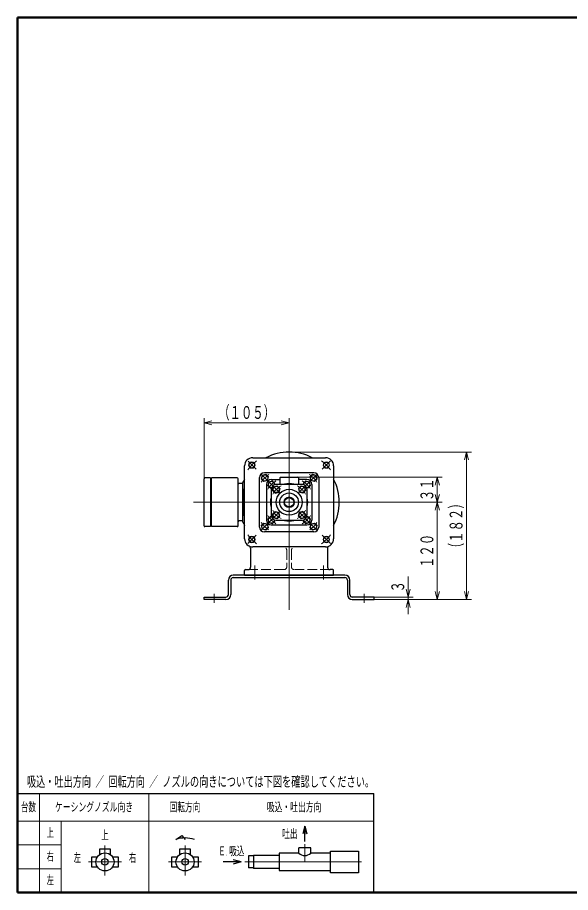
# Model space of a CAD drawing. Header units: millimetres. Extents: x 15 to 405, y 9 to 283.
# Drawn here: x 15 to 185.7, y 13 to 283 of the extents above; entities that cross this region are included whole.
import ezdxf
from ezdxf.enums import TextEntityAlignment as Align

# ---------------------------------------------------------------- set-up
doc = ezdxf.new("R2010")
doc.units = ezdxf.units.MM
for name, pattern in [('実線', [0]), ('破線', [4, 3, -1]), ('補助線', [2, 1, -1])]:
    doc.linetypes.add(name, pattern=pattern)
for name, color, linetype, lineweight in [('GR1', 1, '実線', 25), ('GR1-02', 1, '実線', 25), ('GR1-03', 1, '実線', 25), ('GR1-05', 1, '実線', 25), ('GR1-16', 1, '実線', 25)]:
    doc.layers.add(name, color=color, linetype=linetype, lineweight=lineweight)
doc.styles.add('FX_VECTOR', font='MONOTXT.SHX', dxfattribs={"bigfont": 'BigFont.shx'})

# ---------------------------------------------------------------- blocks, each defined once
blk = doc.blocks.new('BLKF026')
at = {"color": 0, "linetype": 'ByBlock', "lineweight": -2}
for p, q in [((405, 283), (15, 283)), ((15, 283), (15, 13)), ((405, 13), (405, 283)), ((15, 13), (405, 13))]:
    blk.add_line(p, q, dxfattribs=at)
blk = doc.blocks.new('BLKF030')
at = {"color": 0, "linetype": 'ByBlock', "lineweight": -2}
for p, q in [((116.09, 110.91), (81.59, 110.91)), ((80.09, 104.91), (80.09, 109.41)), ((80.84, 109.41), (80.84, 104.91)), ((81.59, 110.16), (116.09, 110.16)), ((116.84, 109.41), (116.84, 104.91)), ((117.59, 104.91), (117.59, 109.41)), ((72.59, 103.41), (72.59, 104.16)), ((72.59, 104.16), (79.34, 104.16)), ((79.34, 103.41), (72.59, 103.41)), ((125.09, 104.16), (118.34, 104.16)), ((118.34, 103.41), (125.09, 103.41)), ((125.09, 103.41), (125.09, 104.16))]:
    blk.add_line(p, q, dxfattribs=at)
at = {"color": 7, "linetype": 'ByBlock', "lineweight": 13}
for p, q in [((75.72, 105.16), (75.72, 102.41)), ((121.97, 102.41), (121.97, 105.16))]:
    blk.add_line(p, q, dxfattribs=at)
at = {"color": 0, "linetype": 'ByBlock', "lineweight": -2}
for centre, radius, start, end in [((81.59, 109.41), 1.5, 90, 180), ((116.09, 109.41), 1.5, 0, 90), ((81.59, 109.41), 0.75, 90, 180), ((116.09, 109.41), 0.75, 0, 90), ((79.34, 104.91), 0.75, 270, 0), ((79.34, 104.91), 1.5, 270, 0), ((118.34, 104.91), 1.5, 180, 270), ((118.34, 104.91), 0.75, 180, 270)]:
    blk.add_arc(centre, radius, start, end, dxfattribs=at)
blk = doc.blocks.new('BLKF031')
at = {"color": 0, "linetype": 'ByBlock', "lineweight": -2}
for p, q in [((98.84, 151.39), (98.84, 106.88)), ((88.67, 143.58), (86.16, 146.1)), ((109.01, 143.58), (111.59, 146.16)), ((90.51, 141.74), (90.21, 140.62)), ((91.03, 139.81), (90.21, 140.62)), ((90.27, 141.98), (95.96, 136.29)), ((91.63, 142.04), (90.51, 141.74)), ((91.63, 142.04), (92.44, 141.22)), ((92.44, 141.22), (92.15, 140.11)), ((107.42, 141.99), (101.72, 136.29)), ((106.06, 142.04), (105.24, 141.22)), ((105.24, 141.22), (105.54, 140.11)), ((106.06, 142.04), (107.17, 141.74)), ((106.65, 139.81), (107.47, 140.62)), ((107.17, 141.74), (107.47, 140.62)), ((91.03, 139.81), (92.15, 140.11)), ((92.55, 139.71), (92.25, 138.59)), ((93.06, 137.77), (92.25, 138.59)), ((93.66, 140.01), (92.55, 139.71)), ((93.06, 137.77), (93.28, 137.83)), ((93.66, 140.01), (94.48, 139.19)), ((94.48, 139.19), (94.42, 138.98)), ((104.02, 140.01), (103.21, 139.19)), ((103.21, 139.19), (103.26, 138.98)), ((104.02, 140.01), (105.14, 139.71)), ((104.62, 137.77), (104.41, 137.83)), ((104.62, 137.77), (105.44, 138.59)), ((105.14, 139.71), (105.44, 138.59)), ((106.65, 139.81), (105.54, 140.11)), ((117.24, 133.41), (69.34, 133.41)), ((95.96, 130.53), (90.25, 124.82)), ((101.72, 130.53), (107.44, 124.81)), ((91.03, 127.01), (90.21, 126.2)), ((91.03, 127.01), (92.15, 126.71)), ((93.06, 129.05), (92.25, 128.23)), ((92.55, 127.11), (92.25, 128.23)), ((93.66, 126.81), (92.55, 127.11)), ((93.06, 129.05), (93.28, 128.99)), ((93.66, 126.81), (94.48, 127.63)), ((94.48, 127.63), (94.42, 127.84)), ((103.21, 127.63), (103.26, 127.84)), ((104.02, 126.81), (103.21, 127.63)), ((104.02, 126.81), (105.14, 127.11)), ((104.62, 129.05), (104.41, 128.99)), ((104.62, 129.05), (105.44, 128.23)), ((105.14, 127.11), (105.44, 128.23)), ((106.65, 127.01), (105.54, 126.71)), ((106.65, 127.01), (107.47, 126.2)), ((90.51, 125.08), (90.21, 126.2)), ((91.63, 124.78), (90.51, 125.08)), ((91.63, 124.78), (92.44, 125.6)), ((92.44, 125.6), (92.15, 126.71)), ((105.24, 125.6), (105.54, 126.71)), ((106.06, 124.78), (105.24, 125.6)), ((106.06, 124.78), (107.17, 125.08)), ((107.17, 125.08), (107.47, 126.2)), ((88.67, 123.24), (86.09, 120.66)), ((109.01, 123.24), (111.59, 120.66)), ((88.22, 109.57), (88.22, 113.92)), ((109.47, 109.57), (109.47, 113.92))]:
    blk.add_line(p, q, dxfattribs=at)
at = {"color": 3, "linetype": 'ByBlock', "lineweight": 25}
for p, q in [((87.59, 147.16), (110.09, 147.16)), ((85.09, 122.16), (85.09, 144.66)), ((112.59, 144.66), (112.59, 122.16)), ((89.72, 125.78), (89.72, 141.03)), ((106.47, 142.53), (91.22, 142.53)), ((93.34, 140.41), (95.72, 140.41)), ((95.97, 140.91), (95.97, 139.08)), ((96.22, 141.16), (101.47, 141.16)), ((101.72, 140.91), (101.72, 139.08)), ((104.34, 140.41), (101.97, 140.41)), ((107.97, 141.03), (107.97, 125.78)), ((91.84, 138.91), (91.84, 127.91)), ((93.75, 137.09), (94.05, 138.2)), ((94.05, 138.2), (95.16, 138.5)), ((102.84, 138.91), (94.84, 138.91)), ((95.98, 137.69), (95.16, 138.5)), ((102.52, 138.5), (101.7, 137.69)), ((102.52, 138.5), (103.64, 138.2)), ((103.64, 138.2), (103.93, 137.09)), ((105.84, 138.91), (105.84, 127.91)), ((93.34, 137.41), (93.34, 129.41)), ((93.75, 137.09), (94.57, 136.27)), ((94.57, 136.27), (95.68, 136.57)), ((95.98, 137.69), (95.68, 136.57)), ((101.7, 137.69), (102, 136.57)), ((103.12, 136.27), (102, 136.57)), ((103.12, 136.27), (103.93, 137.09)), ((104.34, 137.41), (104.34, 129.41)), ((94.57, 130.55), (93.75, 129.73)), ((94.05, 128.62), (93.75, 129.73)), ((94.57, 130.55), (95.68, 130.25)), ((95.98, 129.13), (95.68, 130.25)), ((101.7, 129.13), (102, 130.25)), ((103.12, 130.55), (102, 130.25)), ((103.93, 129.73), (103.12, 130.55)), ((103.93, 129.73), (103.64, 128.62)), ((95.16, 128.32), (94.05, 128.62)), ((94.84, 127.91), (102.84, 127.91)), ((95.16, 128.32), (95.98, 129.13)), ((101.7, 129.13), (102.52, 128.32)), ((103.64, 128.62), (102.52, 128.32)), ((106.47, 124.28), (91.22, 124.28)), ((93.34, 126.41), (104.34, 126.41)), ((86.97, 119.21), (86.97, 113.41)), ((110.09, 119.66), (87.59, 119.66)), ((110.72, 119.21), (110.72, 113.41)), ((85.09, 110.91), (85.09, 112.41)), ((85.09, 110.91), (112.59, 110.91)), ((85.34, 112.66), (86.22, 112.66)), ((112.34, 112.66), (111.47, 112.66)), ((112.59, 110.91), (112.59, 112.41))]:
    blk.add_line(p, q, dxfattribs=at)
at = {"color": 0, "linetype": '破線', "lineweight": -2}
for p, q in [((98.09, 118.69), (98.09, 113.41)), ((99.59, 118.69), (99.59, 113.41)), ((86.22, 112.66), (97.34, 112.66)), ((111.47, 112.66), (100.34, 112.66))]:
    blk.add_line(p, q, dxfattribs=at)
at = {"color": 0, "linetype": 'ByBlock', "lineweight": -2}
for centre, radius in [((87.35, 144.9), 1), ((110.33, 144.9), 1), ((87.35, 144.9), 0.831), ((110.33, 144.9), 0.831), ((91.33, 140.92), 0.907), ((106.36, 140.92), 0.907), ((94.86, 137.39), 0.907), ((102.82, 137.39), 0.907), ((98.84, 133.41), 1.64), ((94.86, 129.43), 0.907), ((102.82, 129.43), 0.907), ((91.33, 125.9), 0.907), ((106.36, 125.9), 0.907), ((87.35, 121.92), 1), ((87.35, 121.92), 0.831), ((110.33, 121.92), 1), ((110.33, 121.92), 0.831)]:
    blk.add_circle(centre, radius, dxfattribs=at)
at = {"color": 3, "linetype": 'ByBlock', "lineweight": 25}
for radius in [4, 2.88, 1.43]:
    blk.add_circle((98.84, 133.41), radius, dxfattribs=at)
for centre, radius, start, end in [((87.59, 144.66), 2.5, 90, 180), ((110.09, 144.66), 2.5, 0, 90), ((91.22, 141.03), 1.5, 90, 180), ((93.34, 138.91), 1.5, 90, 180), ((96.22, 140.91), 0.25, 90, 180), ((101.47, 140.91), 0.25, 0, 90), ((104.34, 138.91), 1.5, 360, 90), ((106.47, 141.03), 1.5, 0, 90), ((94.84, 137.41), 1.5, 90, 180), ((98.84, 133.41), 5.75, 75.828, 104.172), ((102.84, 137.41), 1.5, 0, 90), ((98.84, 133.41), 5.75, 165.828, 194.172), ((98.84, 133.41), 5.75, 345.828, 14.172), ((93.34, 127.91), 1.5, 180, 270), ((94.84, 129.41), 1.5, 180, 270), ((98.84, 133.41), 5.75, 255.828, 284.172), ((102.84, 129.41), 1.5, 270, 360), ((104.34, 127.91), 1.5, 270, 0), ((91.22, 125.78), 1.5, 180, 270), ((106.47, 125.78), 1.5, 270, 0), ((87.59, 122.16), 2.5, 180, 270), ((110.09, 122.16), 2.5, 270, 0), ((86.22, 119.21), 0.75, 0, 64.971), ((111.47, 119.21), 0.75, 115.029, 180), ((86.22, 113.41), 0.75, 270, 0), ((111.47, 113.41), 0.75, 180, 270), ((85.34, 112.41), 0.25, 90, 180), ((112.34, 112.41), 0.25, 0, 90)]:
    blk.add_arc(centre, radius, start, end, dxfattribs=at)
at = {"color": 0, "linetype": 'ByBlock', "lineweight": -2}
for centre, radius, start, end in [((98.84, 133.41), 16.25, 128.1837, 141.889), ((98.84, 133.41), 16.25, 38.111, 51.8163), ((98.84, 133.41), 10.62, 125.9422, 144.0578), ((98.84, 133.41), 10.62, 35.9422, 54.0578), ((98.84, 133.41), 7.75, 121.5932, 148.4068), ((93.36, 138.89), 0.907, 2.2991, 267.7009), ((98.84, 133.41), 5.62, 115.9584, 154.0416), ((98.84, 133.41), 5.62, 25.9584, 64.0416), ((98.84, 133.41), 7.75, 31.5932, 58.4068), ((104.32, 138.89), 0.907, 272.2991, 177.7009), ((98.84, 133.41), 5.62, 205.9584, 244.0416), ((98.84, 133.41), 5.62, 295.9584, 334.0416), ((98.84, 133.41), 10.62, 215.9422, 233.1217), ((98.84, 133.41), 7.75, 211.5932, 238.4068), ((93.36, 127.93), 0.907, 92.2991, 357.7009), ((98.84, 133.41), 7.75, 301.5932, 328.4068), ((104.32, 127.93), 0.907, 182.2991, 87.7009), ((98.84, 133.41), 10.62, 307.0204, 324.0578), ((98.84, 133.41), 16.25, 218.111, 231.8163), ((98.84, 133.41), 16.25, 308.1837, 321.889)]:
    blk.add_arc(centre, radius, start, end, dxfattribs=at)
at = {"color": 0, "linetype": '破線', "lineweight": -2}
for centre, start, end in [((97.34, 118.69), 0, 45.8773), ((100.34, 118.69), 134.1227, 180), ((97.34, 113.41), 270, 0), ((100.34, 113.41), 180, 270)]:
    blk.add_arc(centre, 0.75, start, end, dxfattribs=at)
blk = doc.blocks.new('BLKF039')
at = {"color": 0, "linetype": 'ByBlock', "lineweight": -2}
for p, q in [((72.59, 126.16), (72.59, 140.66)), ((74.59, 140.91), (72.84, 140.91)), ((74.84, 140.66), (74.59, 140.66)), ((74.84, 125.91), (74.84, 140.91)), ((82.84, 140.91), (74.84, 140.91)), ((83.09, 126.16), (83.09, 140.66)), ((83.84, 139.16), (83.34, 139.16)), ((84.59, 139.16), (83.84, 139.16)), ((84.59, 127.31), (84.59, 139.51)), ((84.59, 137.61), (84.59, 129.21)), ((83.84, 127.66), (83.34, 127.66)), ((84.59, 127.66), (83.84, 127.66)), ((74.59, 125.91), (72.84, 125.91)), ((74.84, 126.16), (74.59, 126.16)), ((82.84, 125.91), (74.84, 125.91))]:
    blk.add_line(p, q, dxfattribs=at)
at = {"color": 7, "linetype": 'ByBlock', "lineweight": 13}
blk.add_line((74.59, 125.91), (74.59, 140.91), dxfattribs=at)
at = {"color": 0, "linetype": 'ByBlock', "lineweight": -2}
for centre, start, end in [((72.84, 140.66), 90, 180), ((82.84, 140.66), 360, 90), ((83.34, 139.41), 180, 270), ((83.34, 127.41), 90, 180), ((72.84, 126.16), 180, 270), ((82.84, 126.16), 270, 360)]:
    blk.add_arc(centre, 0.25, start, end, dxfattribs=at)
blk = doc.blocks.new('BLKF038')
at = {"color": 7, "linetype": 'ByBlock', "lineweight": 13}
for p, q in [((98.84, 151.2), (98.84, 115.51)), ((70.68, 133.41), (116.2, 133.41))]:
    blk.add_line(p, q, dxfattribs=at)
at = {"color": 0, "linetype": 'ByBlock', "lineweight": -2}
for start, end in [(62.5105, 117.4895), (152.5106, 156.8324), (332.5105, 27.4895), (203.1676, 207.4894)]:
    blk.add_arc((98.84, 133.41), 15.5, start, end, dxfattribs=at)
blk.add_blockref('BLKF039', (0, 0), dxfattribs=at)
blk = doc.blocks.new('FXTIP_ARROW_S')
at = {"color": 0, "linetype": 'Continuous', "lineweight": -2}
for q in [(-1, 0), (-0.97, 0.26), (-0.97, -0.26)]:
    blk.add_line((0, 0), q, dxfattribs=at)
blk = doc.blocks.new('FXTIP_ARROW_E')
at = {"color": 0, "linetype": 'Continuous', "lineweight": -2}
for q in [(-1, 0), (-0.97, 0.26), (-0.97, -0.26)]:
    blk.add_line((0, 0), q, dxfattribs=at)
blk = doc.blocks.new('BLKF044')
at = {"color": 3, "linetype": 'ByBlock', "lineweight": 25}
for p in [(15, 43.5), (125, 35)]:
    blk.add_line(p, (125, 43.5), dxfattribs=at)
at = {"color": 0, "linetype": 'ByBlock', "lineweight": -2}
for p, q in [((21.75, 43.5), (21.75, 35)), ((55.5, 43.5), (55.5, 35))]:
    blk.add_line(p, q, dxfattribs=at)
at = {"color": 0, "linetype": 'ByBlock', "lineweight": -2, "style": 'FX_VECTOR'}
for s, height, width, p, p2 in [('吸込・吐出方向', 3.582, 0.943198, (17.91, 45.3), (37.7, 45.3)), ('／', 3.58, 1.051556, (39.05, 45.3), (41.74, 45.3)), ('回転方向', 3.582, 0.954976, (43.08, 45.3), (54.32, 45.3)), ('／', 3.58, 1.051556, (55.67, 45.3), (58.36, 45.3)), ('ノズルの向きについては下図を確認してください。', 3.5821, 0.932652, (59.7, 45.3), (125.09, 45.3)), ('台数', 3, 0.992727, (16.04, 37.75), (20.72, 37.75)), ('ケーシングノズル向き', 3, 0.953898, (26.57, 37.75), (50.69, 37.75)), ('回転方向', 3, 0.967826, (61.94, 37.75), (71.48, 37.75)), ('吸込・吐出方向', 3, 0.957805, (91.96, 37.75), (108.79, 37.75))]:
    blk.add_text(s, height=height, dxfattribs=dict(at, width=width)).set_placement(p, p2, align=Align.FIT)
blk = doc.blocks.new('BLKF047')
at = {"color": 0, "linetype": 'ByBlock', "lineweight": -2}
for p, q in [((15, 35), (125, 35)), ((21.75, 35), (21.75, 13)), ((28.5, 35), (28.5, 13)), ((55.5, 35), (55.5, 13)), ((28.5, 27.67), (15, 27.67)), ((28.5, 20.33), (15, 20.33))]:
    blk.add_line(p, q, dxfattribs=at)
at = {"color": 3, "linetype": 'ByBlock', "lineweight": 25}
for p, q in [((125, 13), (125, 35)), ((63.84, 29.35), (65.77, 30.6)), ((65.77, 30.6), (66.71, 29.32))]:
    blk.add_line(p, q, dxfattribs=at)
blk.add_arc((66.71, 21.33), 8.51, 70.2087, 109.7338, dxfattribs=at)
at = {"color": 0, "linetype": 'ByBlock', "lineweight": -2, "style": 'FX_VECTOR', "width": 1.05}
for s, p, p2 in [('上', (24, 29.83), (26.25, 29.83)), ('上', (40.88, 29.11), (43.13, 29.11)), ('右', (24, 22.5), (26.25, 22.5)), ('左', (32.35, 22.1), (34.6, 22.1)), ('右', (49.4, 22.1), (51.65, 22.1)), ('左', (24, 15.17), (26.25, 15.17))]:
    blk.add_text(s, height=3, dxfattribs=at).set_placement(p, p2, align=Align.FIT)
blk = doc.blocks.new('BLKF046')
at = {"color": 0, "linetype": '実線', "lineweight": -2}
blk.add_blockref('BLKF047', (0, 0), dxfattribs=at)
blk = doc.blocks.new('BLKF045')
at = {"color": 7, "linetype": 'ByBlock', "lineweight": 13}
for p, q in [((42, 18.26), (42, 27.46)), ((66.71, 18.26), (66.71, 27.46)), ((47.07, 22.44), (36.93, 22.44)), ((71.78, 22.44), (61.64, 22.44))]:
    blk.add_line(p, q, dxfattribs=at)
at = {"color": 0, "linetype": 'ByBlock', "lineweight": -2}
for p, q in [((40.4, 24.72), (40.4, 26.47)), ((40.4, 26.47), (43.6, 26.47)), ((43.6, 26.47), (43.6, 24.72)), ((65.11, 24.72), (65.11, 26.47)), ((65.11, 26.47), (68.31, 26.47)), ((68.31, 26.47), (68.31, 24.72)), ((37.96, 20.84), (37.96, 24.04)), ((37.96, 24.04), (39.71, 24.04)), ((44.29, 24.04), (46.04, 24.04)), ((46.04, 24.04), (46.04, 20.84)), ((62.67, 20.84), (62.67, 24.04)), ((62.67, 24.04), (64.42, 24.04)), ((69, 24.04), (70.75, 24.04)), ((70.75, 24.04), (70.75, 20.84)), ((39.71, 20.84), (37.96, 20.84)), ((46.04, 20.84), (44.29, 20.84)), ((64.42, 20.84), (62.67, 20.84)), ((70.75, 20.84), (69, 20.84))]:
    blk.add_line(p, q, dxfattribs=at)
for centre, radius in [((42, 22.44), 2.79), ((66.71, 22.44), 2.79), ((42, 22.44), 1.01), ((66.71, 22.44), 1.01)]:
    blk.add_circle(centre, radius, dxfattribs=at)
at = {"layer": 'GR1-16', "color": 7, "linetype": '補助線', "lineweight": 13}
blk.add_blockref('BLKF046', (0, 0), dxfattribs=at)
blk = doc.blocks.new('BLKF043')
at = {"color": 0, "linetype": 'ByBlock', "lineweight": -2}
for p, q in [((103.68, 28.7), (103.68, 33.5)), ((87.88, 24.48), (87.88, 20.4)), ((87.88, 24.48), (95.79, 24.48)), ((95.79, 25.13), (95.79, 19.74)), ((101.85, 25.13), (95.79, 25.13)), ((105.51, 26.76), (101.85, 26.76)), ((101.85, 25.13), (101.85, 26.76)), ((105.51, 25.13), (105.51, 26.76)), ((111.57, 25.13), (105.51, 25.13)), ((111.57, 25.79), (120.24, 25.79)), ((111.57, 19.08), (111.57, 25.79)), ((120.24, 25.79), (120.24, 19.08)), ((84.03, 22.44), (78.53, 22.44)), ((86.26, 24.27), (86.26, 20.61)), ((87.88, 24.27), (86.26, 24.27)), ((87.88, 20.61), (86.26, 20.61)), ((95.79, 20.4), (87.88, 20.4)), ((95.79, 19.74), (111.57, 19.74)), ((120.24, 19.08), (111.57, 19.08))]:
    blk.add_line(p, q, dxfattribs=at)
at = {"color": 7, "linetype": 'ByBlock', "lineweight": 13}
for p, q in [((103.68, 27.94), (103.68, 22.44)), ((121.2, 22.44), (85.2, 22.44))]:
    blk.add_line(p, q, dxfattribs=at)
at = {"color": 0, "linetype": 'ByBlock', "lineweight": -2}
blk.add_arc((103.68, 27.11), 2.7, 227.2033, 312.7967, dxfattribs=at)
at = {"color": 7, "linetype": 'ByBlock', "lineweight": 13}
blk.add_blockref('BLKF044', (0, 0), dxfattribs=at)
at = {"color": 0, "linetype": 'ByBlock', "lineweight": -2}
blk.add_blockref('BLKF045', (0, 0), dxfattribs=at)
at = {"color": 0, "linetype": 'ByBlock', "lineweight": -2, "xscale": 2.5, "yscale": 2.5, "rotation": 90}
blk.add_blockref('FXTIP_ARROW_E', (103.68, 33.5), dxfattribs=at)
at = {"color": 0, "linetype": 'ByBlock', "lineweight": -2, "xscale": 2.5, "yscale": 2.5}
blk.add_blockref('FXTIP_ARROW_S', (84.03, 22.44), dxfattribs=at)
at = {"color": 7, "linetype": 'ByBlock', "lineweight": 13, "style": 'FX_VECTOR'}
for s, height, width, p, p2 in [('吐出', 3, 0.992727, (96.71, 29.48), (101.39, 29.48)), ('Ｅ', 3, 1.05, (76.98, 24.16), (79.23, 24.16)), ('吸込', 3, 0.992727, (80.36, 24.16), (85.04, 24.16)), ('．', 1.5, 1.05, (79.23, 24.16), (80.36, 24.16))]:
    blk.add_text(s, height=height, dxfattribs=dict(at, width=width)).set_placement(p, p2, align=Align.FIT)

msp = doc.modelspace()

# ---------------------------------------------------------------- linework, layer by layer
at = {"layer": 'GR1-02', "color": 7, "lineweight": 13}
for p, q in [((72.59, 140.66), (72.59, 159.41)), ((98.84, 151.25), (98.84, 159.41)), ((72.59, 157.91), (98.84, 157.91)), ((98.84, 148.91), (155.09, 148.91)), ((153.59, 103.41), (153.59, 148.91)), ((101.47, 141.16), (146.09, 141.16)), ((144.59, 133.41), (144.59, 141.16)), ((117.24, 133.41), (146.09, 133.41)), ((144.59, 103.41), (144.59, 133.41)), ((135.59, 104.16), (135.59, 110.54)), ((125.09, 104.16), (137.09, 104.16)), ((125.09, 103.41), (155.09, 103.41)), ((135.59, 103.41), (135.59, 104.16)), ((135.59, 98.91), (135.59, 103.41))]:
    msp.add_line(p, q, dxfattribs=at)
at = {"layer": 'GR1-05', "color": 7, "lineweight": 13}
msp.add_line((98.84, 100.18), (98.84, 151.25), dxfattribs=at)

# ---------------------------------------------------------------- block references
at = {"layer": 'GR1', "color": 7, "lineweight": 13}
msp.add_blockref('BLKF031', (0, 0), dxfattribs=at)
at = {"layer": 'GR1', "color": 3}
msp.add_blockref('BLKF038', (0, 0), dxfattribs=at)
at = {"layer": 'GR1-02', "color": 7, "lineweight": 13, "xscale": 2.5, "yscale": 2.5}
for name, p, rotation in [('FXTIP_ARROW_S', (72.59, 157.91), 180), ('FXTIP_ARROW_E', (98.84, 157.91), 360), ('FXTIP_ARROW_E', (153.59, 148.91), 90), ('FXTIP_ARROW_E', (144.59, 141.16), 90), ('FXTIP_ARROW_S', (144.59, 133.41), 270), ('FXTIP_ARROW_E', (144.59, 133.41), 90), ('FXTIP_ARROW_S', (135.59, 104.16), 270), ('FXTIP_ARROW_S', (144.59, 103.41), 270), ('FXTIP_ARROW_S', (153.59, 103.41), 270), ('FXTIP_ARROW_E', (135.59, 103.41), 90)]:
    msp.add_blockref(name, p, dxfattribs=dict(at, rotation=rotation))
at = {"layer": 'GR1-03', "color": 3}
msp.add_blockref('BLKF030', (0, 0), dxfattribs=at)
at = {"layer": 'GR1-16', "color": 6, "lineweight": 50}
msp.add_blockref('BLKF026', (0, 0), dxfattribs=at)
at = {"layer": 'GR1-16', "color": 3}
msp.add_blockref('BLKF043', (0, 0), dxfattribs=at)

# ---------------------------------------------------------------- texts
at = {"layer": 'GR1-02', "color": 7, "lineweight": 13, "style": 'FX_VECTOR'}
for s, rotation, width, p, p2 in [('（', 0, 1.051556, (77.07, 158.71), (80.45, 158.71)), ('１０５', 0, 0.964444, (80.45, 158.71), (90.99, 158.71)), ('）', 0, 1.051556, (90.99, 158.71), (94.37, 158.71)), ('３１', 90, 0.984242, (143.79, 133.8), (143.79, 140.76)), ('）', 90, 1.051556, (152.79, 131.43), (152.79, 134.81)), ('１８２', 90, 0.964444, (152.79, 120.89), (152.79, 131.43)), ('１２０', 90, 0.964444, (143.79, 113.14), (143.79, 123.68)), ('（', 90, 1.051556, (152.79, 117.51), (152.79, 120.89)), ('３', 90, 1.051556, (134.79, 105.66), (134.79, 109.04))]:
    msp.add_text(s, height=4.5, rotation=rotation, dxfattribs=dict(at, width=width)).set_placement(p, p2, align=Align.FIT)

doc.saveas('drawing.dxf')
